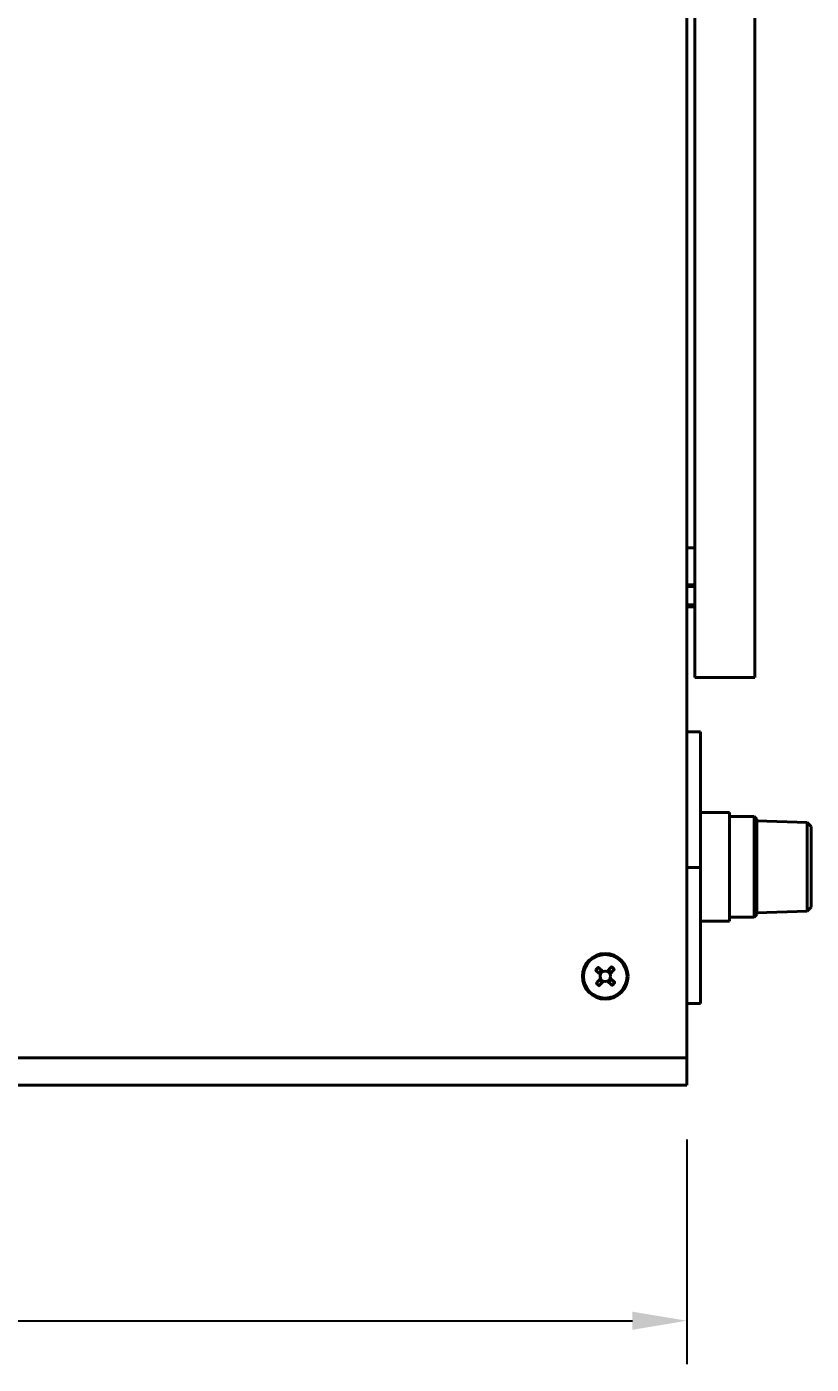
# Model space of a CAD drawing. Header units: inches. Extents: x 0 to 4752, y 0 to 3360.
# Drawn here: x 3111 to 3399.5, y 999.2 to 1491.3 of the extents above; entities that cross this region are included whole.
import ezdxf

# ---------------------------------------------------------------- set-up
doc = ezdxf.new("R2010")
doc.units = ezdxf.units.IN
doc.header["$MEASUREMENT"] = 0
for name, color, linetype, lineweight in [('POWER SUPPLY CASE OUTLINE$0$가시적인 것(ISO)', 3, 'Continuous', 40), ('POWER SUPPLY CASE OUTLINE$0$가시적인 좁은 것(ISO)', 3, 'Continuous', 35), ('POWER SUPPLY CASE OUTLINE$0$치수(ISO)', 2, 'Continuous', 25)]:
    doc.layers.add(name, color=color, linetype=linetype, lineweight=lineweight)
doc.styles.add('POWER SUPPLY CASE OUTLINE$0$치수 텍스트_PSTEK_POSCO', font='isocp.shx')
doc.dimstyles.new('POWER SUPPLY CASE OUTLINE$0$치수_PSTEK_POSCO', dxfattribs={"dimscale": 8, "dimtxt": 3.5, "dimasz": 2.5, "dimexe": 2, "dimexo": 2.5, "dimgap": 1, "dimtad": 1, "dimrnd": 1e-08, "dimdsep": 46, "dimtxsty": 'POWER SUPPLY CASE OUTLINE$0$치수 텍스트_PSTEK_POSCO', "dimcen": 0.09, "dimdle": 10, "dimclrd": 7, "dimclre": 7, "dimclrt": 2, "dimadec": 1, "dimazin": 2, "dimtfac": 1, "dimtmove": 0, "dimatfit": 3, "dimfxl": 0, "dimtolj": 1, "dimlwd": -1, "dimlwe": -1, "dimarcsym": 0})

# ---------------------------------------------------------------- blocks, each defined once
blk = doc.blocks.new('*D31')
at = {"layer": 'POWER SUPPLY CASE OUTLINE$0$치수(ISO)', "color": 7, "transparency": 16777216}
for p, q in [((2703.71, 1081.88), (2703.71, 999.16)), ((3353.71, 1081.88), (3353.71, 999.16)), ((2723.71, 1015.16), (3333.71, 1015.16))]:
    blk.add_line(p, q, dxfattribs=at)
for points in [[(2723.71, 1018.49), (2723.71, 1011.82), (2703.71, 1015.16)], [(3333.71, 1018.49), (3333.71, 1011.82), (3353.71, 1015.16)]]:
    blk.add_solid(points, dxfattribs=at)
at = {"layer": 'POWER SUPPLY CASE OUTLINE$0$치수(ISO)', "color": 2, "transparency": 16777216, "insert": (3002.66, 1037.16), "char_height": 28, "attachment_point": 4, "style": 'POWER SUPPLY CASE OUTLINE$0$치수 텍스트_PSTEK_POSCO'}
blk.add_mtext('\\A1;650', dxfattribs=at)

msp = doc.modelspace()

# ---------------------------------------------------------------- linework, layer by layer
at = {"layer": 'POWER SUPPLY CASE OUTLINE$0$가시적인 것(ISO)'}
for p, q in [((3353.709, 1101.882), (3353.709, 2001.882)), ((3356.709, 1251.882), (3356.709, 2001.882)), ((3378.709, 2001.882), (3378.709, 1251.882)), ((3353.709, 1299.582), (3356.709, 1299.582)), ((3353.709, 1285.882), (3356.709, 1285.882)), ((3353.709, 1277.882), (3356.709, 1277.882)), ((3356.709, 1251.882), (3378.709, 1251.882)), ((3358.709, 1231.882), (3353.709, 1231.882)), ((3358.709, 1131.882), (3358.709, 1231.882)), ((3369.459, 1202.182), (3358.709, 1202.182)), ((3369.459, 1202.182), (3369.459, 1162.182)), ((3369.459, 1200.682), (3378.459, 1200.682)), ((3378.459, 1200.682), (3378.459, 1163.682)), ((3379.459, 1199.682), (3378.459, 1200.682)), ((3379.459, 1164.682), (3379.459, 1199.682)), ((3397.909, 1198.532), (3379.459, 1199.082)), ((3397.909, 1165.832), (3397.909, 1198.532)), ((3399.459, 1196.982), (3397.909, 1198.532)), ((3399.459, 1167.382), (3399.459, 1196.982)), ((3358.709, 1181.882), (3353.709, 1181.882)), ((3399.459, 1167.382), (3397.909, 1165.832)), ((3369.459, 1162.182), (3358.709, 1162.182)), ((3369.459, 1163.682), (3378.459, 1163.682)), ((3379.459, 1164.682), (3378.459, 1163.682)), ((3397.909, 1165.832), (3379.459, 1165.282)), ((3320.275, 1144.281), (3321.046, 1145.115)), ((3321.909, 1142.578), (3320.283, 1144.08)), ((3321.246, 1145.123), (3322.872, 1143.621)), ((3321.408, 1143.06), (3322.352, 1144.083)), ((3324.405, 1143.682), (3325.907, 1145.308)), ((3324.887, 1144.183), (3325.909, 1143.239)), ((3326.95, 1144.344), (3325.448, 1142.719)), ((3326.107, 1145.316), (3326.942, 1144.545)), ((3320.468, 1139.419), (3321.97, 1141.045)), ((3321.31, 1138.448), (3320.476, 1139.219)), ((3322.53, 1139.581), (3321.508, 1140.525)), ((3323.013, 1140.082), (3321.511, 1138.456)), ((3326.171, 1138.641), (3324.545, 1140.143)), ((3326.01, 1140.704), (3325.066, 1139.681)), ((3325.509, 1141.186), (3327.135, 1139.684)), ((3327.143, 1139.483), (3326.372, 1138.649)), ((3353.709, 1131.882), (3358.709, 1131.882)), ((2703.709, 1111.882), (3353.709, 1111.882)), ((2703.709, 1101.882), (3353.709, 1101.882))]:
    msp.add_line(p, q, dxfattribs=at)
for radius in [8.4, 8, 1.93]:
    msp.add_circle((3323.709, 1141.882), radius, dxfattribs=at)
for centre, radius, start, end in [((3320.379, 1144.184), 0.142, 137.27237, 227.27237), ((3321.15, 1145.019), 0.142, 47.27237, 137.27237), ((3321.418, 1143.051), 0.0142, 137.27237, 227.27237), ((3322.362, 1144.073), 0.0142, 47.27237, 137.27237), ((3324.878, 1144.173), 0.0142, 47.27237, 137.27237), ((3326.011, 1145.212), 0.142, 47.27237, 137.27237), ((3325.9, 1143.229), 0.0142, 317.27237, 47.27237), ((3326.846, 1144.441), 0.142, 317.27237, 47.27237), ((3320.572, 1139.323), 0.142, 137.27237, 227.27237), ((3321.407, 1138.552), 0.142, 227.27237, 317.27237), ((3321.518, 1140.535), 0.0142, 137.27237, 227.27237), ((3322.54, 1139.591), 0.0142, 227.27237, 317.27237), ((3325.055, 1139.691), 0.0142, 227.27237, 317.27237), ((3326, 1140.713), 0.0142, 317.27237, 47.27237), ((3326.268, 1138.745), 0.142, 227.27237, 317.27237), ((3327.038, 1139.58), 0.142, 317.27237, 47.27237)]:
    msp.add_arc(centre, radius, start, end, dxfattribs=at)
at = {"layer": 'POWER SUPPLY CASE OUTLINE$0$가시적인 좁은 것(ISO)'}
for p, q in [((3356.709, 1285.138), (3353.709, 1285.138)), ((3353.709, 1278.626), (3356.709, 1278.626)), ((3320.275, 1144.281), (3321.408, 1143.06)), ((3322.352, 1144.083), (3321.046, 1145.115)), ((3326.107, 1145.316), (3324.887, 1144.183)), ((3325.909, 1143.239), (3326.942, 1144.545)), ((3321.508, 1140.525), (3320.476, 1139.219)), ((3321.31, 1138.448), (3322.53, 1139.581)), ((3325.066, 1139.681), (3326.372, 1138.649)), ((3327.143, 1139.483), (3326.01, 1140.704))]:
    msp.add_line(p, q, dxfattribs=at)

# ---------------------------------------------------------------- dimensions: what is measured, and where the dimension line sits
at = {"layer": 'POWER SUPPLY CASE OUTLINE$0$치수(ISO)', "color": 7}
dim = msp.add_linear_dim(base=(3353.709, 1015.158), p1=(2703.709, 1101.882), p2=(3353.709, 1101.882), angle=180, dimstyle='POWER SUPPLY CASE OUTLINE$0$치수_PSTEK_POSCO', override={"dimdec": 2, "dimtp": 0, "dimtm": 0, "dimtdec": 2, "dimtofl": 0, "dimatfit": 1}, dxfattribs=at)
dim.commit()
dim.dimension.update_dxf_attribs({"geometry": '*D31', "text_midpoint": (3028.709, 1015.158), "dimtype": 160})

doc.saveas('drawing.dxf')
